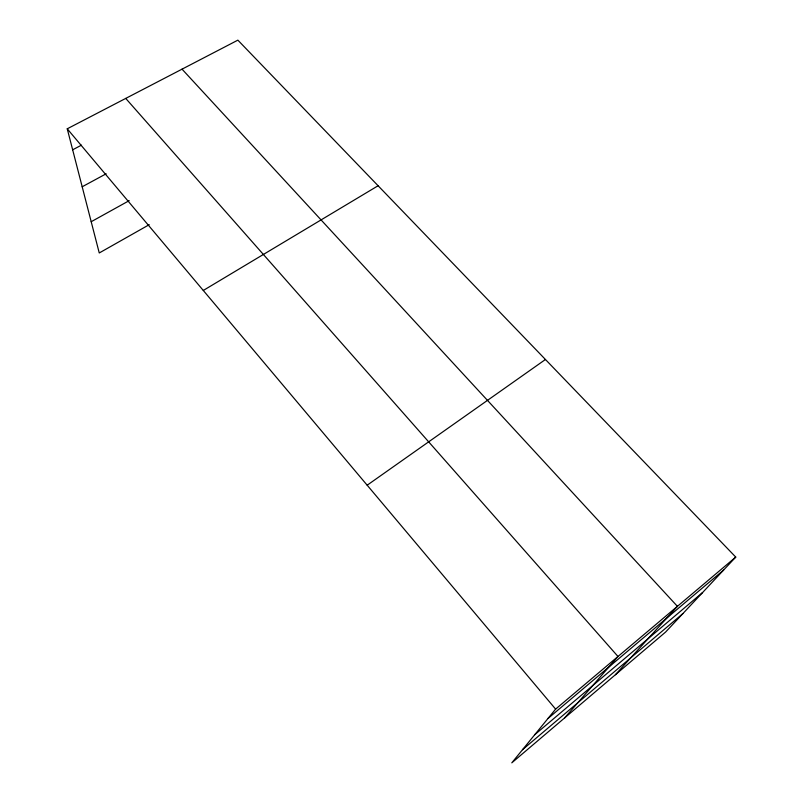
<?xml version="1.0" encoding="UTF-8"?>
<svg xmlns="http://www.w3.org/2000/svg" width="803" height="803" viewBox="0 0 803 803"><rect width="100%" height="100%" fill="white"/><g stroke="black" fill="none" stroke-linecap="round" stroke-linejoin="round"><path stroke-width="1.2" d="M735.759 557.091L555.616 709.119L511.792 762.85L665.637 632.021L735.759 557.091L237.869 40.15L67.241 128.801L99.251 252.965L149.248 224.669M564.65 717.902L617.989 656.483L125.74 98.418M615.399 674.741L677.411 606.325L182.04 69.158M534.748 734.705L702.575 592.544M522.512 749.701L682.951 613.522M547.977 718.494L723.644 570.03M367.182 485.203L545.448 359.493M203.289 290.465L378.103 185.744M91.201 221.718L129.203 200.65M82.187 186.768L106.167 173.789M72.661 149.8L81.434 145.172M67.241 128.801L555.616 709.119"/></g></svg>
